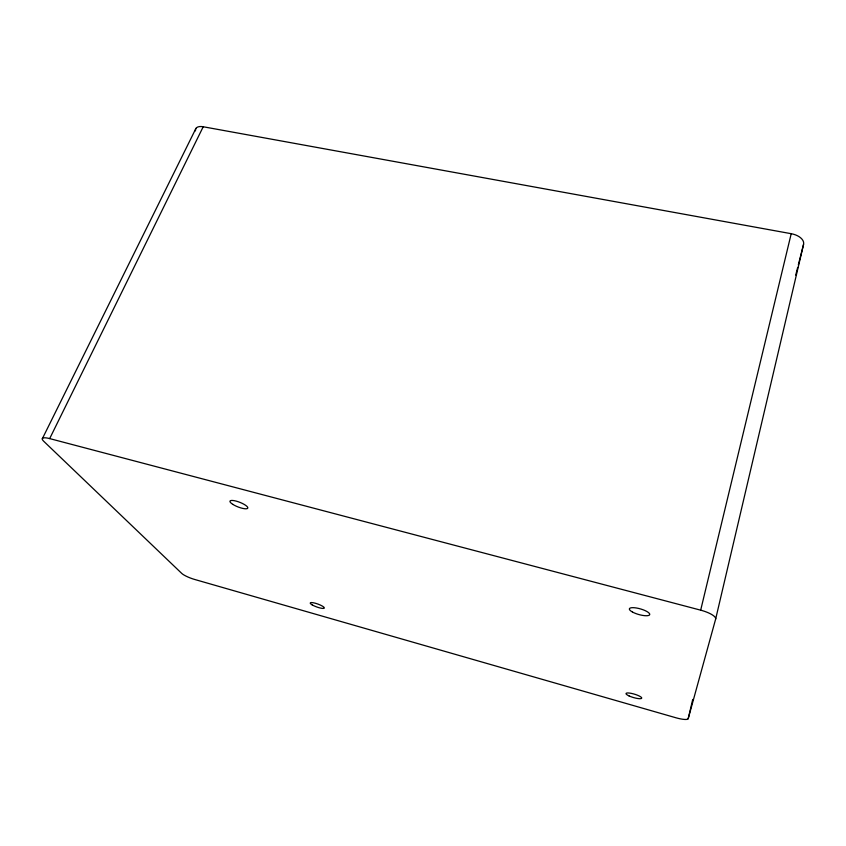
<?xml version="1.0" encoding="UTF-8"?>
<svg xmlns="http://www.w3.org/2000/svg" width="846" height="846" viewBox="0 0 846 846"><rect width="100%" height="100%" fill="white"/><g stroke="black" fill="none" stroke-linecap="round" stroke-linejoin="round"><path stroke-width="1.27" d="M715.653 619.061A16.539 4.706 15 0 0 700.678 610.167L49.681 438.598A14.519 3.479 23.5 0 0 43.749 441.295L181.763 573.429A10.66 2.062 21 0 0 194.517 579.415L675.986 717.789A12.087 2.506 16.1 0 0 688.189 718.709L715.653 619.061L803.552 244.409A14.456 8.217 9.1 0 0 791.211 233.697L203.22 126.763A12.891 6.303 28.9 0 0 195.458 130.866M688.189 718.709L692.726 699.452M700.678 610.167L791.211 233.697M795.726 275.098L797.683 267.431M798.338 264.872L803.552 244.409M49.681 438.598L203.22 126.763M42.3 438.799L195.976 128.359M632.48 612.039A10.564 2.929 15.9 0 0 649.442 615.031A10.564 2.929 15.9 0 0 636.774 608.052A10.564 2.929 15.9 0 0 632.48 612.039M629.033 695.92A8.217 1.766 16.5 0 0 641.691 698.278A8.217 1.766 16.5 0 0 630.873 693.286A8.217 1.766 16.5 0 0 629.033 695.92M232.798 504.364A9.581 2.485 21.4 0 0 247.624 508.361A9.581 2.485 21.4 0 0 236.203 501.118A9.581 2.485 21.4 0 0 232.798 504.364M312.163 604.879A7.508 1.565 19.9 0 0 324.092 608.306A7.508 1.565 19.9 0 0 315.621 603.314A7.508 1.565 19.9 0 0 312.163 604.879"/></g></svg>
